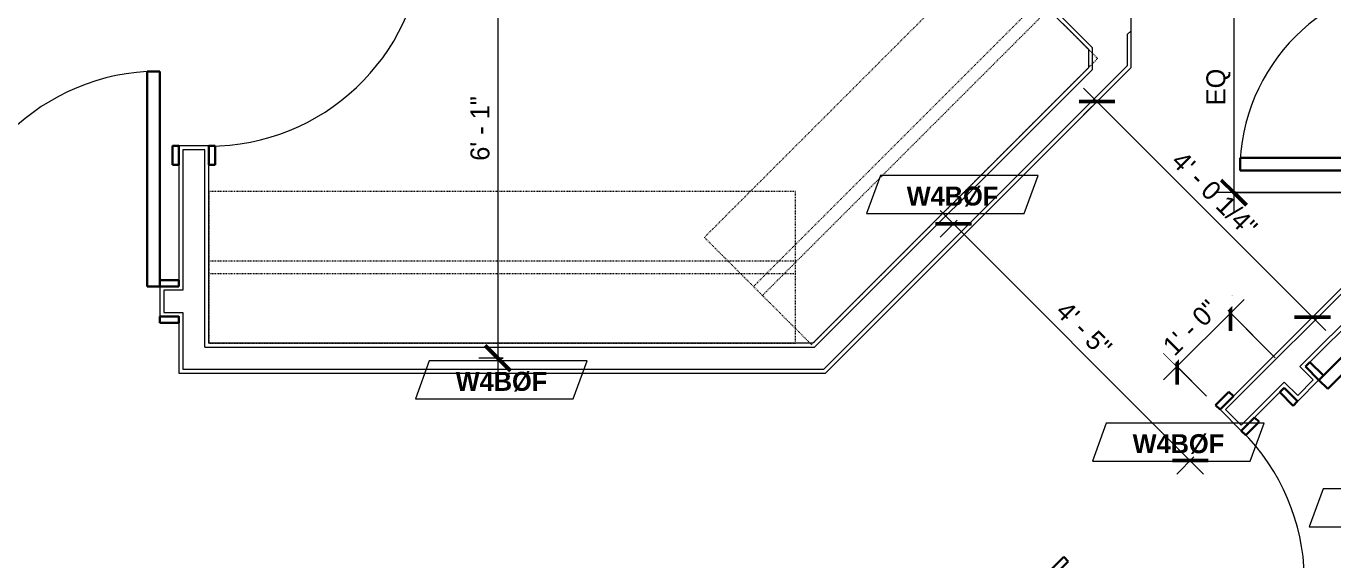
# Model space of a CAD drawing. Header units: inches. Extents: x -4010 to -1814, y 9846 to 12241.
# Drawn here: x -3683.5 to -3476.7, y 10166.7 to 10251.2 of the extents above; entities that cross this region are included whole.
import ezdxf

# ---------------------------------------------------------------- set-up
doc = ezdxf.new("R2010")
doc.units = ezdxf.units.IN
doc.header["$MEASUREMENT"] = 0
doc.linetypes.add('Dash', pattern=[0.25, 0.125, -0.125])
for name, color, linetype, lineweight in [('A-ANNO-DIMS', 211, 'Continuous', 9), ('A-ANNO-DIMS-32', 211, 'Continuous', 9), ('A-DOOR-3', 31, 'Continuous', 9), ('A-DOOR-4', 31, 'Continuous', 30), ('A-DOOR-FRAM-3', 31, 'Continuous', 30), ('A-WALL', 113, 'Continuous', 18), ('A-WALL-3', 113, 'Continuous', 9), ('A-WALL-IDEN', 211, 'Continuous', 9), ('I-WALL-4', 2, 'Continuous', 9), ('Q-CASE', 31, 'Continuous', 9), ('Q-CASE-HDLN', 31, 'Dash', 9)]:
    doc.layers.add(name, color=color, linetype=linetype, lineweight=lineweight)
doc.styles.add('Century Gothic', font='ufonts.com_century-gothic.ttf', dxfattribs={"height": 3})
doc.styles.add('Century Gothic_B_1', font='GOTHICB.TTF', dxfattribs={"height": 3})
doc.dimstyles.new('OD_1__HACK_2', dxfattribs={"dimscale": 12, "dimtxt": 3.132505, "dimasz": 0.333333, "dimexe": 0.25, "dimexo": 0.166667, "dimgap": 0.041667, "dimtad": 1, "dimdec": 4, "dimrnd": 0.0625, "dimzin": 3, "dimdsep": 46, "dimlunit": 4, "dimtxsty": 'Century Gothic', "dimblk1": 'OBLIQUE', "dimblk2": 'OBLIQUE', "dimsah": 1, "dimcen": 0.09, "dimdle": 0.25, "dimazin": 0, "dimtfac": 1, "dimtdec": 4, "dimtix": 1, "dimtmove": 0, "dimatfit": 3, "dimfxl": 1, "dimtvp": 1, "dimtfill": 1, "dimfrac": 2, "dimtolj": 1, "dimtzin": 0, "dimarcsym": 2})

# ---------------------------------------------------------------- blocks, each defined once
blk = doc.blocks.new('SWING - SINGLE - FLUSH - 2-10 x 6-8 - PRIVACY-3199407-UNIT PLANS - 1ST FLOOR')
at = {"layer": 'A-DOOR-3'}
blk.add_arc((17, 2.37), 34.07, 93.3657, 180, dxfattribs=at)
at = {"layer": 'A-DOOR-4'}
for p, q in [((15, 2.37), (15, 36.38)), ((17, 36.38), (15, 36.38)), ((17, 2.37), (17, 36.38)), ((17, 2.37), (15, 2.37))]:
    blk.add_line(p, q, dxfattribs=at)
at = {"layer": 'A-DOOR-FRAM-3'}
for p, q in [((-17, 3.37), (-20, 3.37)), ((-20, 3.37), (-20, 2.37)), ((-20, 2.37), (-17, 2.37)), ((-17, 2.37), (-17, 3.37)), ((20, 3.37), (17, 3.37)), ((17, 3.37), (17, 2.37)), ((17, 2.37), (20, 2.37)), ((20, 2.37), (20, 3.37)), ((-17, -2.38), (-20, -2.38)), ((-20, -2.38), (-20, -3.38)), ((-20, -3.38), (-17, -3.38)), ((-17, -3.38), (-17, -2.38)), ((20, -2.38), (17, -2.38)), ((17, -2.38), (17, -3.38)), ((17, -3.38), (20, -3.38)), ((20, -3.38), (20, -2.38))]:
    blk.add_line(p, q, dxfattribs=at)
blk = doc.blocks.new('SWING - SINGLE - FLUSH - 2-10 x 6-8 - PASSAGE-3199423-UNIT PLANS - 1ST FLOOR')
at = {"layer": 'A-DOOR-3'}
blk.add_arc((17, -2.37), 34.07, 180, 266.6343, dxfattribs=at)
at = {"layer": 'A-DOOR-4'}
for p, q in [((15, -2.37), (15, -36.38)), ((17, -2.37), (15, -2.37)), ((17, -2.37), (17, -36.38)), ((17, -36.38), (15, -36.38))]:
    blk.add_line(p, q, dxfattribs=at)
at = {"layer": 'A-DOOR-FRAM-3'}
for p, q in [((-20, 2.38), (-20, 3.38)), ((-20, 3.38), (-17, 3.38)), ((-17, 2.38), (-20, 2.38)), ((-17, 3.38), (-17, 2.38)), ((17, 2.38), (17, 3.38)), ((17, 3.38), (20, 3.38)), ((20, 2.38), (17, 2.38)), ((20, 3.38), (20, 2.38)), ((-20, -2.37), (-17, -2.37)), ((-20, -3.37), (-20, -2.37)), ((-17, -3.37), (-20, -3.37)), ((-17, -2.37), (-17, -3.37)), ((17, -2.37), (20, -2.37)), ((17, -3.37), (17, -2.37)), ((20, -3.37), (17, -3.37)), ((20, -2.37), (20, -3.37))]:
    blk.add_line(p, q, dxfattribs=at)
blk = doc.blocks.new('OD_CW_Closet - OD_CW_Closet-3851051-UNIT PLANS - 1ST FLOOR')
at = {"layer": 'Q-CASE-HDLN'}
for p, q in [((64.78, 24), (0.74, 24)), ((0.74, 24), (0.74, 0)), ((64.78, 0), (64.78, 24)), ((0.74, 13), (64.78, 13)), ((0.74, 11), (64.78, 11)), ((0.74, 0), (64.78, 0))]:
    blk.add_line(p, q, dxfattribs=at)
blk = doc.blocks.new('OD_CW_Closet - OD_CW_Closet-3845043-UNIT PLANS - 1ST FLOOR')
at = {"layer": 'Q-CASE-HDLN'}
for p, q in [((93.63, 24), (0.74, 24)), ((0.74, 24), (0.74, 0)), ((93.63, 0), (93.63, 24)), ((0.74, 13), (93.63, 13)), ((0.74, 11), (93.63, 11)), ((0.74, 0), (93.63, 0))]:
    blk.add_line(p, q, dxfattribs=at)
blk = doc.blocks.new('SWING - DOUBLE - FLUSH - 5-0 x 6-8 - DUMMY-3700318-UNIT PLANS - 1ST FLOOR')
at = {"layer": 'A-DOOR-3'}
for p, q in [((-33, 2.375), (-33, 3.375)), ((-33, 3.375), (-30, 3.375)), ((-30, 2.375), (-33, 2.375)), ((-30, 3.375), (-30, 2.375)), ((30, 2.375), (30, 3.375)), ((30, 3.375), (33, 3.375)), ((33, 2.375), (30, 2.375)), ((33, 3.375), (33, 2.375)), ((-33, -2.375), (-30, -2.375)), ((-33, -3.375), (-33, -2.375)), ((-30, -3.375), (-33, -3.375)), ((-30, -2.375), (-30, -3.375)), ((30, -2.375), (33, -2.375)), ((30, -3.375), (30, -2.375)), ((33, -3.375), (30, -3.375)), ((33, -2.375), (33, -3.375))]:
    blk.add_line(p, q, dxfattribs=at)
for centre, start, end in [((-30, -2.375), 270, 0), ((30, -2.375), 180, 270)]:
    blk.add_arc(centre, 30, start, end, dxfattribs=at)
at = {"layer": 'A-DOOR-4'}
for p, q in [((-28, -2.375), (-30, -2.375)), ((-30, -3.375), (-30, -32.375)), ((-28, -32.375), (-28, -2.375)), ((28, -2.375), (30, -2.375)), ((28, -32.375), (28, -2.375)), ((30, -3.375), (30, -32.375)), ((-30, -32.375), (-28, -32.375)), ((30, -32.375), (28, -32.375))]:
    blk.add_line(p, q, dxfattribs=at)
blk = doc.blocks.new('SWING - SINGLE - FLUSH - 2-10 x 6-8 - PRIVACY-3199405-UNIT PLANS - 1ST FLOOR')
at = {"layer": 'A-DOOR-3'}
blk.add_arc((17, -2.37), 34.07, 180, 266.6343, dxfattribs=at)
at = {"layer": 'A-DOOR-4'}
for p, q in [((15, -2.37), (15, -36.38)), ((17, -2.37), (15, -2.37)), ((17, -2.37), (17, -36.38)), ((17, -36.38), (15, -36.38))]:
    blk.add_line(p, q, dxfattribs=at)
at = {"layer": 'A-DOOR-FRAM-3'}
for p, q in [((-20, 2.38), (-20, 3.38)), ((-20, 3.38), (-17, 3.38)), ((-17, 2.38), (-20, 2.38)), ((-17, 3.38), (-17, 2.38)), ((17, 2.38), (17, 3.38)), ((17, 3.38), (20, 3.38)), ((20, 2.38), (17, 2.38)), ((20, 3.38), (20, 2.38)), ((-20, -2.37), (-17, -2.37)), ((-20, -3.37), (-20, -2.37)), ((-17, -3.37), (-20, -3.37)), ((-17, -2.37), (-17, -3.37)), ((17, -2.37), (20, -2.37)), ((17, -3.37), (17, -2.37)), ((20, -3.37), (17, -3.37)), ((20, -2.37), (20, -3.37))]:
    blk.add_line(p, q, dxfattribs=at)
blk = doc.blocks.new('DIMBLOCK113-UNIT PLANS - 1ST FLOOR')
at = {"layer": 'A-ANNO-DIMS-32', "lineweight": 50}
for p, q in [((-3492.86, 10205.75), (-3492.86, 10208.58)), ((-3492.86, 10205.75), (-3492.86, 10202.92)), ((-3501.35, 10197.26), (-3501.35, 10200.09)), ((-3501.35, 10197.26), (-3501.35, 10194.43))]:
    blk.add_line(p, q, dxfattribs=at)
at = {"layer": 'A-ANNO-DIMS-32'}
for p, q in [((-3490.74, 10207.87), (-3503.47, 10195.14)), ((-3485.79, 10198.67), (-3494.98, 10207.87)), ((-3492.86, 10205.75), (-3485.79, 10198.67)), ((-3496.66, 10192.58), (-3503.47, 10199.38)), ((-3501.35, 10197.26), (-3496.66, 10192.58))]:
    blk.add_line(p, q, dxfattribs=at)
at = {"layer": 'A-ANNO-DIMS-32', "color": 0, "insert": (-3503.88, 10200.87), "char_height": 3, "width": 12.5897, "attachment_point": 1, "rotation": 45, "line_spacing_factor": 0.984502, "style": 'Century Gothic', "bg_fill": 3, "box_fill_scale": 1.25, "bg_fill_color": 256, "bg_fill_true_color": 13158600, "bg_fill_transparency": 0}
blk.add_mtext('1\' - 0"', dxfattribs=at)
blk = doc.blocks.new('_Oblique')
at = {"color": 0, "linetype": 'ByBlock', "lineweight": -2}
blk.add_line((-0.5, -0.5), (0.5, 0.5), dxfattribs=at)
blk = doc.blocks.new('DIMBLOCK114-UNIT PLANS - 1ST FLOOR')
at = {"layer": 'A-ANNO-DIMS-32'}
for p, q in [((-3538.86, 10221.97), (-3497.14, 10180.25)), ((-3536.15, 10220.44), (-3538.86, 10217.73)), ((-3536.74, 10219.85), (-3536.15, 10220.44)), ((-3498.67, 10182.96), (-3501.38, 10180.25)), ((-3499.26, 10182.37), (-3498.67, 10182.96))]:
    blk.add_line(p, q, dxfattribs=at)
at = {"layer": 'A-ANNO-DIMS-32', "lineweight": 50}
for p, q in [((-3536.74, 10219.85), (-3539.56, 10219.85)), ((-3536.74, 10219.85), (-3533.91, 10219.85)), ((-3499.26, 10182.37), (-3502.09, 10182.37)), ((-3499.26, 10182.37), (-3496.43, 10182.37))]:
    blk.add_line(p, q, dxfattribs=at)
at = {"layer": 'A-ANNO-DIMS-32', "color": 0, "insert": (-3518.63, 10207.89), "char_height": 3, "width": 12.5897, "attachment_point": 1, "rotation": 315, "line_spacing_factor": 0.984502, "style": 'Century Gothic', "bg_fill": 3, "box_fill_scale": 1.25, "bg_fill_color": 256, "bg_fill_true_color": 13158600, "bg_fill_transparency": 0}
blk.add_mtext('4\' - 5"', dxfattribs=at)
blk = doc.blocks.new('DIMBLOCK115-UNIT PLANS - 1ST FLOOR')
at = {"layer": 'A-ANNO-DIMS-32'}
for p, q in [((-3516.14, 10241.33), (-3477.78, 10202.97)), ((-3513.43, 10239.8), (-3516.14, 10237.09)), ((-3514.02, 10239.21), (-3513.43, 10239.8)), ((-3479.31, 10205.68), (-3482.02, 10202.97)), ((-3479.9, 10205.09), (-3479.31, 10205.68))]:
    blk.add_line(p, q, dxfattribs=at)
at = {"layer": 'A-ANNO-DIMS-32', "lineweight": 50}
for p, q in [((-3514.02, 10239.21), (-3516.84, 10239.21)), ((-3514.02, 10239.21), (-3511.19, 10239.21)), ((-3479.9, 10205.09), (-3482.73, 10205.09)), ((-3479.9, 10205.09), (-3477.07, 10205.09))]:
    blk.add_line(p, q, dxfattribs=at)
at = {"layer": 'A-ANNO-DIMS-32', "color": 0, "insert": (-3500.3, 10231.64), "char_height": 3, "width": 21.7784, "attachment_point": 1, "rotation": 315, "line_spacing_factor": 0.984502, "style": 'Century Gothic', "bg_fill": 3, "box_fill_scale": 1.25, "bg_fill_color": 256, "bg_fill_true_color": 13158600, "bg_fill_transparency": 0}
blk.add_mtext('4\' - 0 1/4"', dxfattribs=at)
blk = doc.blocks.new('DIMBLOCK120-UNIT PLANS - 1ST FLOOR')
at = {"layer": 'A-ANNO-DIMS-32', "lineweight": 50}
for p, q in [((-3492.36, 10258.31), (-3494.36, 10260.31)), ((-3492.36, 10258.31), (-3490.36, 10256.31)), ((-3492.36, 10224.79), (-3494.36, 10226.79)), ((-3492.36, 10224.79), (-3490.36, 10222.79))]:
    blk.add_line(p, q, dxfattribs=at)
at = {"layer": 'A-ANNO-DIMS-32'}
for p, q in [((-3493.38, 10258.31), (-3489.36, 10258.31)), ((-3492.36, 10258.31), (-3493.38, 10258.31)), ((-3492.36, 10258.31), (-3492.36, 10221.79)), ((-3461.01, 10224.79), (-3495.36, 10224.79)), ((-3492.36, 10224.79), (-3461.01, 10224.79))]:
    blk.add_line(p, q, dxfattribs=at)
at = {"layer": 'A-ANNO-DIMS-32', "color": 0, "insert": (-3496.71, 10238.62), "char_height": 3, "width": 7.0407, "attachment_point": 1, "rotation": 90, "line_spacing_factor": 0.984502, "style": 'Century Gothic', "bg_fill": 3, "box_fill_scale": 1.25, "bg_fill_color": 256, "bg_fill_true_color": 13158600, "bg_fill_transparency": 0}
blk.add_mtext('EQ', dxfattribs=at)
blk = doc.blocks.new('DIMBLOCK205-UNIT PLANS - 1ST FLOOR')
at = {"layer": 'A-ANNO-DIMS-32', "lineweight": 50}
for p, q in [((-3608.86, 10271.59), (-3610.86, 10273.59)), ((-3608.86, 10271.59), (-3606.86, 10269.59)), ((-3608.86, 10198.59), (-3610.86, 10200.59)), ((-3608.86, 10198.59), (-3606.86, 10196.59))]:
    blk.add_line(p, q, dxfattribs=at)
at = {"layer": 'A-ANNO-DIMS-32'}
for p, q in [((-3608.03, 10271.59), (-3611.86, 10271.59)), ((-3608.86, 10271.59), (-3608.86, 10195.59)), ((-3608.86, 10271.59), (-3608.03, 10271.59)), ((-3608.03, 10198.59), (-3611.86, 10198.59)), ((-3608.86, 10198.59), (-3608.03, 10198.59))]:
    blk.add_line(p, q, dxfattribs=at)
at = {"layer": 'A-ANNO-DIMS-32', "color": 0, "insert": (-3613.2, 10229.84), "char_height": 3, "width": 12.5897, "attachment_point": 1, "rotation": 90, "line_spacing_factor": 0.984502, "style": 'Century Gothic', "bg_fill": 3, "box_fill_scale": 1.25, "bg_fill_color": 256, "bg_fill_true_color": 13158600, "bg_fill_transparency": 0}
blk.add_mtext('6\' - 1"', dxfattribs=at)
blk = doc.blocks.new('Wall Tag - Arch Wall-3956453-UNIT PLANS - 1ST FLOOR')
at = {"layer": 'A-WALL-IDEN'}
for p, q in [((-0.3561, 0.0937), (-0.4244, -0.0937)), ((0.4244, 0.0937), (-0.3561, 0.0937)), ((0.3561, -0.0937), (0.4244, 0.0937)), ((-0.4244, -0.0937), (0.3561, -0.0937))]:
    blk.add_line(p, q, dxfattribs=at)

msp = doc.modelspace()

# ---------------------------------------------------------------- linework, layer by layer
at = {"layer": 'A-WALL'}
for p, q in [((-3536.85398, 10269.8394), (-3514.75554, 10247.74096)), ((-3508.63054, 10250.43137), (-3509.25554, 10249.80637)), ((-3509.25554, 10249.80637), (-3509.25554, 10244.85663)), ((-3514.75554, 10244.30637), (-3514.75554, 10247.74096)), ((-3558.72251, 10200.3394), (-3514.75554, 10244.30637)), ((-3557.27277, 10196.8394), (-3509.25554, 10244.85663)), ((-3658.75554, 10231.5894), (-3658.75554, 10209.3394)), ((-3655.25554, 10231.5894), (-3658.75554, 10231.5894)), ((-3655.25554, 10200.3394), (-3655.25554, 10231.5894)), ((-3460.75554, 10223.35305), (-3493.65407, 10190.45452)), ((-3481.89842, 10197.26042), (-3456.11945, 10223.0394)), ((-3661.75554, 10209.3394), (-3661.75554, 10205.8394)), ((-3658.75554, 10209.3394), (-3661.75554, 10209.3394)), ((-3661.75554, 10205.8394), (-3658.75554, 10205.8394)), ((-3658.75554, 10205.8394), (-3658.75554, 10196.8394)), ((-3655.25554, 10200.3394), (-3558.72251, 10200.3394)), ((-3658.75554, 10196.8394), (-3557.27277, 10196.8394)), ((-3479.7771, 10195.1391), (-3481.89842, 10197.26042)), ((-3491.1792, 10187.97964), (-3484.3733, 10194.78555)), ((-3484.3733, 10194.78555), (-3482.25198, 10192.66423)), ((-3482.25198, 10192.66423), (-3479.7771, 10195.1391)), ((-3493.65407, 10190.45452), (-3491.1792, 10187.97964))]:
    msp.add_line(p, q, dxfattribs=at)
at = {"layer": 'A-WALL-3'}
for p, q in [((-3508.63054, 10244.59774), (-3508.63054, 10344.1519)), ((-3515.38054, 10247.48207), (-3515.38054, 10244.56526)), ((-3515.38054, 10244.56526), (-3558.9814, 10200.9644)), ((-3557.01388, 10196.2144), (-3508.63054, 10244.59774)), ((-3659.38054, 10232.2144), (-3659.38054, 10209.9644)), ((-3654.63054, 10232.2144), (-3659.38054, 10232.2144)), ((-3654.63054, 10200.9644), (-3654.63054, 10232.2144)), ((-3461.38054, 10223.61194), (-3494.53796, 10190.45452)), ((-3481.01454, 10197.26042), (-3455.86056, 10222.4144)), ((-3659.38054, 10209.9644), (-3662.38054, 10209.9644)), ((-3662.38054, 10209.9644), (-3662.38054, 10205.2144)), ((-3662.38054, 10205.2144), (-3659.38054, 10205.2144)), ((-3659.38054, 10205.2144), (-3659.38054, 10196.2144)), ((-3558.9814, 10200.9644), (-3654.63054, 10200.9644)), ((-3659.38054, 10196.2144), (-3557.01388, 10196.2144)), ((-3478.89322, 10195.1391), (-3481.01454, 10197.26042)), ((-3482.25198, 10191.78034), (-3478.89322, 10195.1391)), ((-3491.1792, 10187.09576), (-3484.3733, 10193.90166)), ((-3484.3733, 10193.90166), (-3482.25198, 10191.78034)), ((-3494.53796, 10190.45452), (-3491.1792, 10187.09576))]:
    msp.add_line(p, q, dxfattribs=at)
at = {"layer": 'I-WALL-4'}
msp.add_line((-3537.11286, 10269.2144), (-3515.38054, 10247.48207), dxfattribs=at)

# ---------------------------------------------------------------- block references
at = {"layer": 'A-DOOR-3'}
for name, p, rotation in [('SWING - DOUBLE - FLUSH - 5-0 x 6-8 - DUMMY-3700318-UNIT PLANS - 1ST FLOOR', (-3459.00554, 10258.3144), 270.0000000000007), ('SWING - SINGLE - FLUSH - 2-10 x 6-8 - PASSAGE-3199423-UNIT PLANS - 1ST FLOOR', (-3657.00554, 10249.2144), 90.0000000000039), ('SWING - SINGLE - FLUSH - 2-10 x 6-8 - PRIVACY-3199405-UNIT PLANS - 1ST FLOOR', (-3468.55178, 10181.43891), 135.0000000000005), ('SWING - SINGLE - FLUSH - 2-10 x 6-8 - PRIVACY-3199407-UNIT PLANS - 1ST FLOOR', (-3504.87939, 10176.75432), 225.0000000000032)]:
    msp.add_blockref(name, p, dxfattribs=dict(at, rotation=rotation))
msp.add_blockref('SWING - SINGLE - FLUSH - 2-10 x 6-8 - PRIVACY-3199407-UNIT PLANS - 1ST FLOOR', (-3679.38054, 10207.5894), dxfattribs=at)
at = {"layer": 'A-WALL-IDEN', "xscale": 31.99999999999999, "yscale": 31.99999999999999, "zscale": 31.99999999999999}
msp.add_blockref('Wall Tag - Arch Wall-3956453-UNIT PLANS - 1ST FLOOR', (-3466.84, 10174.89332), dxfattribs=at)
at = {"layer": 'Q-CASE'}
for name, p, rotation in [('OD_CW_Closet - OD_CW_Closet-3851051-UNIT PLANS - 1ST FLOOR', (-3530.37106, 10263.51586), 225.000000000003), ('OD_CW_Closet - OD_CW_Closet-3845043-UNIT PLANS - 1ST FLOOR', (-3561.00248, 10224.9644), 180)]:
    msp.add_blockref(name, p, dxfattribs=dict(at, rotation=rotation))

# ---------------------------------------------------------------- next in the draw order: dimensions: what is measured, and where the dimension line sits
at = {"layer": 'A-ANNO-DIMS'}
for base, p1, p2, angle, override, picture, middle in [((-3608.85904, 10198.5894), (-3606.03061, 10271.5894), (-3606.03061, 10198.5894), 90, {"dimpost": '<>', "dimfxl": 73}, 'DIMBLOCK205-UNIT PLANS - 1ST FLOOR', (-3610.9345, 10235.0894)), ((-3501.3453, 10197.26186), (-3484.3733, 10197.26042), (-3495.24506, 10191.16162), 45, {"dimpost": '<>', "dimfxl": 12.465578}, 'DIMBLOCK113-UNIT PLANS - 1ST FLOOR', (-3498.57023, 10202.97207))]:
    dim = msp.add_linear_dim(base=base, p1=p1, p2=p2, angle=angle, dimstyle='OD_1__HACK_2', override=override, dxfattribs=at)
    dim.commit()
    dim.dimension.update_dxf_attribs({"geometry": picture, "text_midpoint": middle})

# ---------------------------------------------------------------- next in the draw order: block references
at = {"layer": 'A-WALL-IDEN', "xscale": 31.99999999999999, "yscale": 31.99999999999999, "zscale": 31.99999999999999}
msp.add_blockref('Wall Tag - Arch Wall-3956453-UNIT PLANS - 1ST FLOOR', (-3608.31837, 10195.17138), dxfattribs=at)

# ---------------------------------------------------------------- next in the draw order: texts
at = {"layer": 'A-WALL-IDEN', "insert": (-3615.53429, 10196.41891), "char_height": 3, "width": 17.372, "attachment_point": 1, "style": 'Century Gothic_B_1'}
msp.add_mtext('W4BØF', dxfattribs=at)

# ---------------------------------------------------------------- next in the draw order: dimensions: what is measured, and where the dimension line sits
at = {"layer": 'A-ANNO-DIMS'}
dim = msp.add_linear_dim(base=(-3499.25964, 10182.37408), p1=(-3534.7363, 10221.85074), p2=(-3497.25964, 10184.37408), angle=315, dimstyle='OD_1__HACK_2', override={"dimpost": '<>', "dimfxl": 53}, dxfattribs=at)
dim.commit()
dim.dimension.update_dxf_attribs({"geometry": 'DIMBLOCK114-UNIT PLANS - 1ST FLOOR', "text_midpoint": (-3516.53039, 10202.57998)})

# ---------------------------------------------------------------- next in the draw order: block references
at = {"layer": 'A-WALL-IDEN', "xscale": 31.99999999999999, "yscale": 31.99999999999999, "zscale": 31.99999999999999}
for p in [(-3536.91849, 10224.50235), (-3501.1607, 10185.30682)]:
    msp.add_blockref('Wall Tag - Arch Wall-3956453-UNIT PLANS - 1ST FLOOR', p, dxfattribs=at)

# ---------------------------------------------------------------- next in the draw order: texts
at = {"layer": 'A-WALL-IDEN', "char_height": 3, "width": 17.372, "attachment_point": 1, "style": 'Century Gothic_B_1'}
for insert in [(-3544.13441, 10225.74988), (-3508.37662, 10186.55435)]:
    msp.add_mtext('W4BØF', dxfattribs=dict(at, insert=insert))

# ---------------------------------------------------------------- next in the draw order: dimensions: what is measured, and where the dimension line sits
at = {"layer": 'A-ANNO-DIMS'}
dim = msp.add_linear_dim(base=(-3479.89783, 10205.09464), p1=(-3512.01574, 10241.21254), p2=(-3477.89783, 10207.09464), angle=315, dimstyle='OD_1__HACK_2', override={"dimpost": '<>', "dimfxl": 48.25}, dxfattribs=at)
dim.commit()
dim.dimension.update_dxf_attribs({"geometry": 'DIMBLOCK115-UNIT PLANS - 1ST FLOOR', "text_midpoint": (-3495.37168, 10223.73869)})

# ---------------------------------------------------------------- next in the draw order: dimensions: what is measured, and where the dimension line sits
dim = msp.add_linear_dim(base=(-3492.36008, 10224.7894), p1=(-3491.38054, 10258.3144), p2=(-3459.00554, 10224.7894), angle=90, text='EQ', dimstyle='OD_1__HACK_2', override={"dimpost": '<>', "dimfxl": 46.605432}, dxfattribs=at)
dim.commit()
dim.dimension.update_dxf_attribs({"geometry": 'DIMBLOCK120-UNIT PLANS - 1ST FLOOR', "text_midpoint": (-3494.5161, 10241.5519)})

doc.saveas('drawing.dxf')
